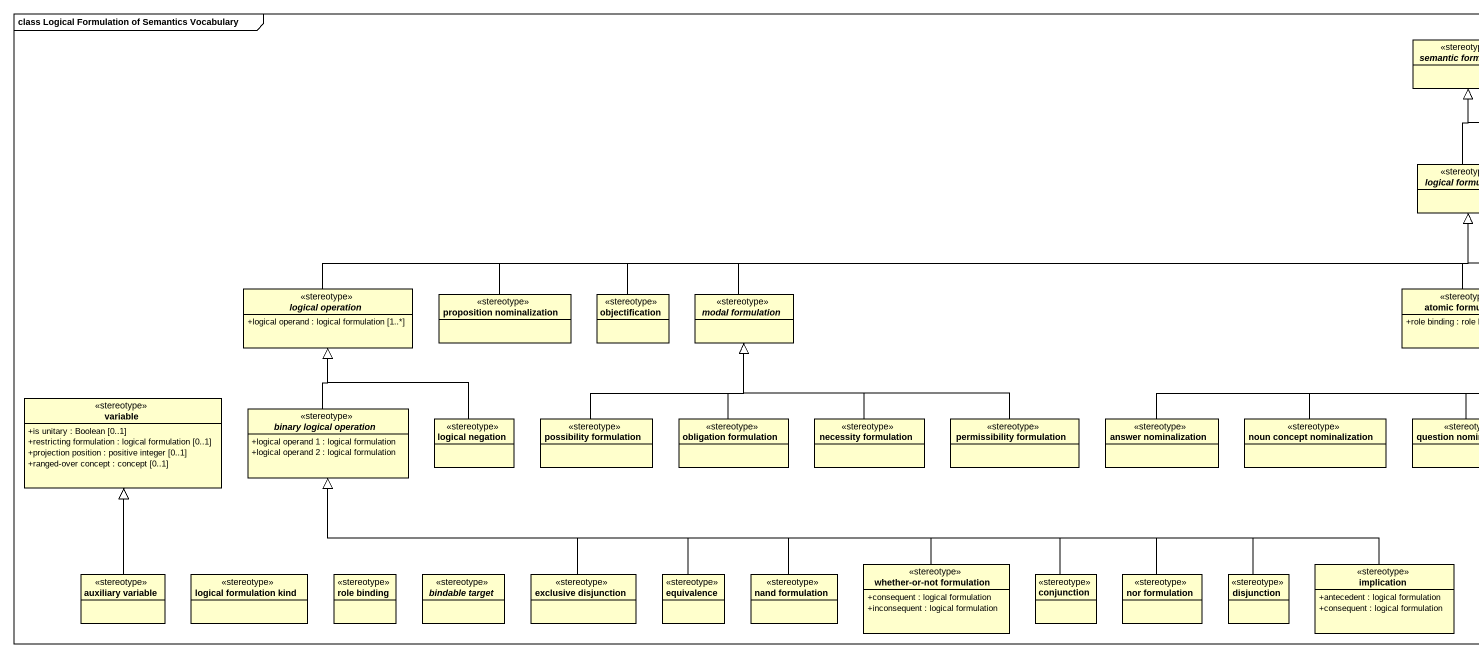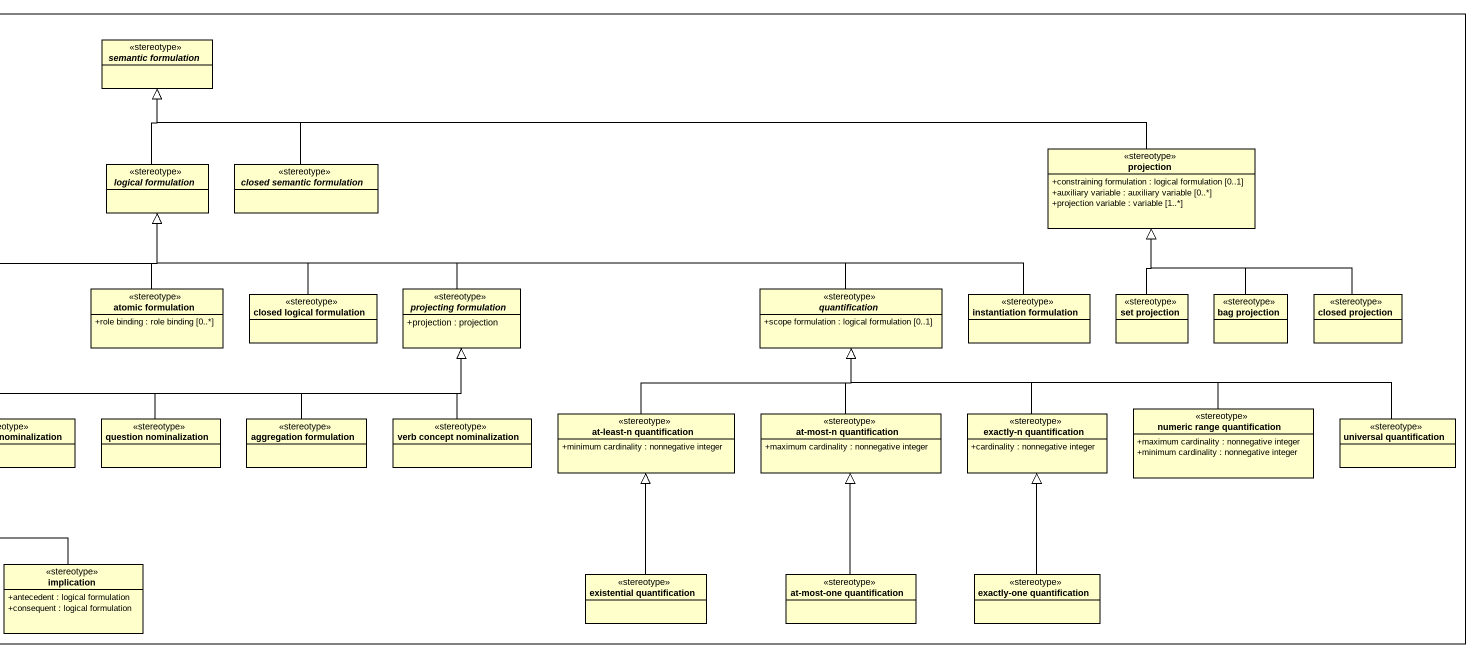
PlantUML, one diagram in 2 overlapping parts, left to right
@startuml
mainframe class Logical Formulation of Semantics Vocabulary
hide circle
hide empty members
skinparam classAttributeIconSize 0
abstract class "semantic formulation" as semantic_formulation <<stereotype>>
abstract class "logical formulation" as logical_formulation <<stereotype>>
abstract class "closed semantic formulation" as closed_semantic_formulation <<stereotype>>
class projection <<stereotype>> {
  +constraining formulation : logical formulation [0..1]
  +auxiliary variable : auxiliary variable [0..*]
  +projection variable : variable [1..*]
}
abstract class "logical operation" as logical_operation <<stereotype>> {
  +logical operand : logical formulation [1..*]
}
class "proposition nominalization" as proposition_nominalization <<stereotype>>
class objectification <<stereotype>>
abstract class "modal formulation" as modal_formulation <<stereotype>>
class "atomic formulation" as atomic_formulation <<stereotype>> {
  +role binding : role binding [0..*]
}
class "closed logical formulation" as closed_logical_formulation <<stereotype>>
abstract class "projecting formulation" as projecting_formulation <<stereotype>> {
  +projection : projection
}
abstract class quantification <<stereotype>> {
  +scope formulation : logical formulation [0..1]
}
class "instantiation formulation" as instantiation_formulation <<stereotype>>
class "set projection" as set_projection <<stereotype>>
class "bag projection" as bag_projection <<stereotype>>
class "closed projection" as closed_projection <<stereotype>>
class variable <<stereotype>> {
  +is unitary : Boolean [0..1]
  +restricting formulation : logical formulation [0..1]
  +projection position : positive integer [0..1]
  +ranged-over concept : concept [0..1]
}
abstract class "binary logical operation" as binary_logical_operation <<stereotype>> {
  +logical operand 1 : logical formulation
  +logical operand 2 : logical formulation
}
class "logical negation" as logical_negation <<stereotype>>
class "possibility formulation" as possibility_formulation <<stereotype>>
class "obligation formulation" as obligation_formulation <<stereotype>>
class "necessity formulation" as necessity_formulation <<stereotype>>
class "permissibility formulation" as permissibility_formulation <<stereotype>>
class "answer nominalization" as answer_nominalization <<stereotype>>
class "noun concept nominalization" as noun_concept_nominalization <<stereotype>>
class "question nominalization" as question_nominalization <<stereotype>>
class "aggregation formulation" as aggregation_formulation <<stereotype>>
class "verb concept nominalization" as verb_concept_nominalization <<stereotype>>
class "at-least-n quantification" as at_least_n_quantification <<stereotype>> {
  +minimum cardinality : nonnegative integer
}
class "at-most-n quantification" as at_most_n_quantification <<stereotype>> {
  +maximum cardinality : nonnegative integer
}
class "exactly-n quantification" as exactly_n_quantification <<stereotype>> {
  +cardinality : nonnegative integer
}
class "numeric range quantification" as numeric_range_quantification <<stereotype>> {
  +maximum cardinality : nonnegative integer
  +minimum cardinality : nonnegative integer
}
class "universal quantification" as universal_quantification <<stereotype>>
class "auxiliary variable" as auxiliary_variable <<stereotype>>
class "logical formulation kind" as logical_formulation_kind <<stereotype>>
class "role binding" as role_binding <<stereotype>>
abstract class "bindable target" as bindable_target <<stereotype>>
class "exclusive disjunction" as exclusive_disjunction <<stereotype>>
class equivalence <<stereotype>>
class "nand formulation" as nand_formulation <<stereotype>>
class "whether-or-not formulation" as whether_or_not_formulation <<stereotype>> {
  +consequent : logical formulation
  +inconsequent : logical formulation
}
class conjunction <<stereotype>>
class "nor formulation" as nor_formulation <<stereotype>>
class disjunction <<stereotype>>
class implication <<stereotype>> {
  +antecedent : logical formulation
  +consequent : logical formulation
}
class "existential quantification" as existential_quantification <<stereotype>>
class "at-most-one quantification" as at_most_one_quantification <<stereotype>>
class "exactly-one quantification" as exactly_one_quantification <<stereotype>>
logical_formulation -up-|> semantic_formulation
closed_semantic_formulation -up-|> semantic_formulation
projection -left-|> semantic_formulation
logical_operation -right-|> logical_formulation
proposition_nominalization -right-|> logical_formulation
objectification -right-|> logical_formulation
modal_formulation -right-|> logical_formulation
atomic_formulation -up-|> logical_formulation
closed_logical_formulation -up-|> logical_formulation
projecting_formulation -left-|> logical_formulation
quantification -left-|> logical_formulation
instantiation_formulation -left-|> logical_formulation
set_projection -up-|> projection
bag_projection -up-|> projection
closed_projection -up-|> projection
binary_logical_operation -up-|> logical_operation
logical_negation -up-|> logical_operation
possibility_formulation -up-|> modal_formulation
obligation_formulation -up-|> modal_formulation
necessity_formulation -up-|> modal_formulation
permissibility_formulation -left-|> modal_formulation
answer_nominalization -right-|> projecting_formulation
noun_concept_nominalization -right-|> projecting_formulation
question_nominalization -right-|> projecting_formulation
aggregation_formulation -up-|> projecting_formulation
verb_concept_nominalization -up-|> projecting_formulation
at_least_n_quantification -up-|> quantification
at_most_n_quantification -up-|> quantification
exactly_n_quantification -up-|> quantification
numeric_range_quantification -left-|> quantification
universal_quantification -left-|> quantification
auxiliary_variable -up-|> variable
exclusive_disjunction -up-|> binary_logical_operation
equivalence -left-|> binary_logical_operation
nand_formulation -left-|> binary_logical_operation
whether_or_not_formulation -left-|> binary_logical_operation
conjunction -left-|> binary_logical_operation
nor_formulation -left-|> binary_logical_operation
disjunction -left-|> binary_logical_operation
implication -left-|> binary_logical_operation
existential_quantification -up-|> at_least_n_quantification
at_most_one_quantification -up-|> at_most_n_quantification
exactly_one_quantification -up-|> exactly_n_quantification
@enduml
